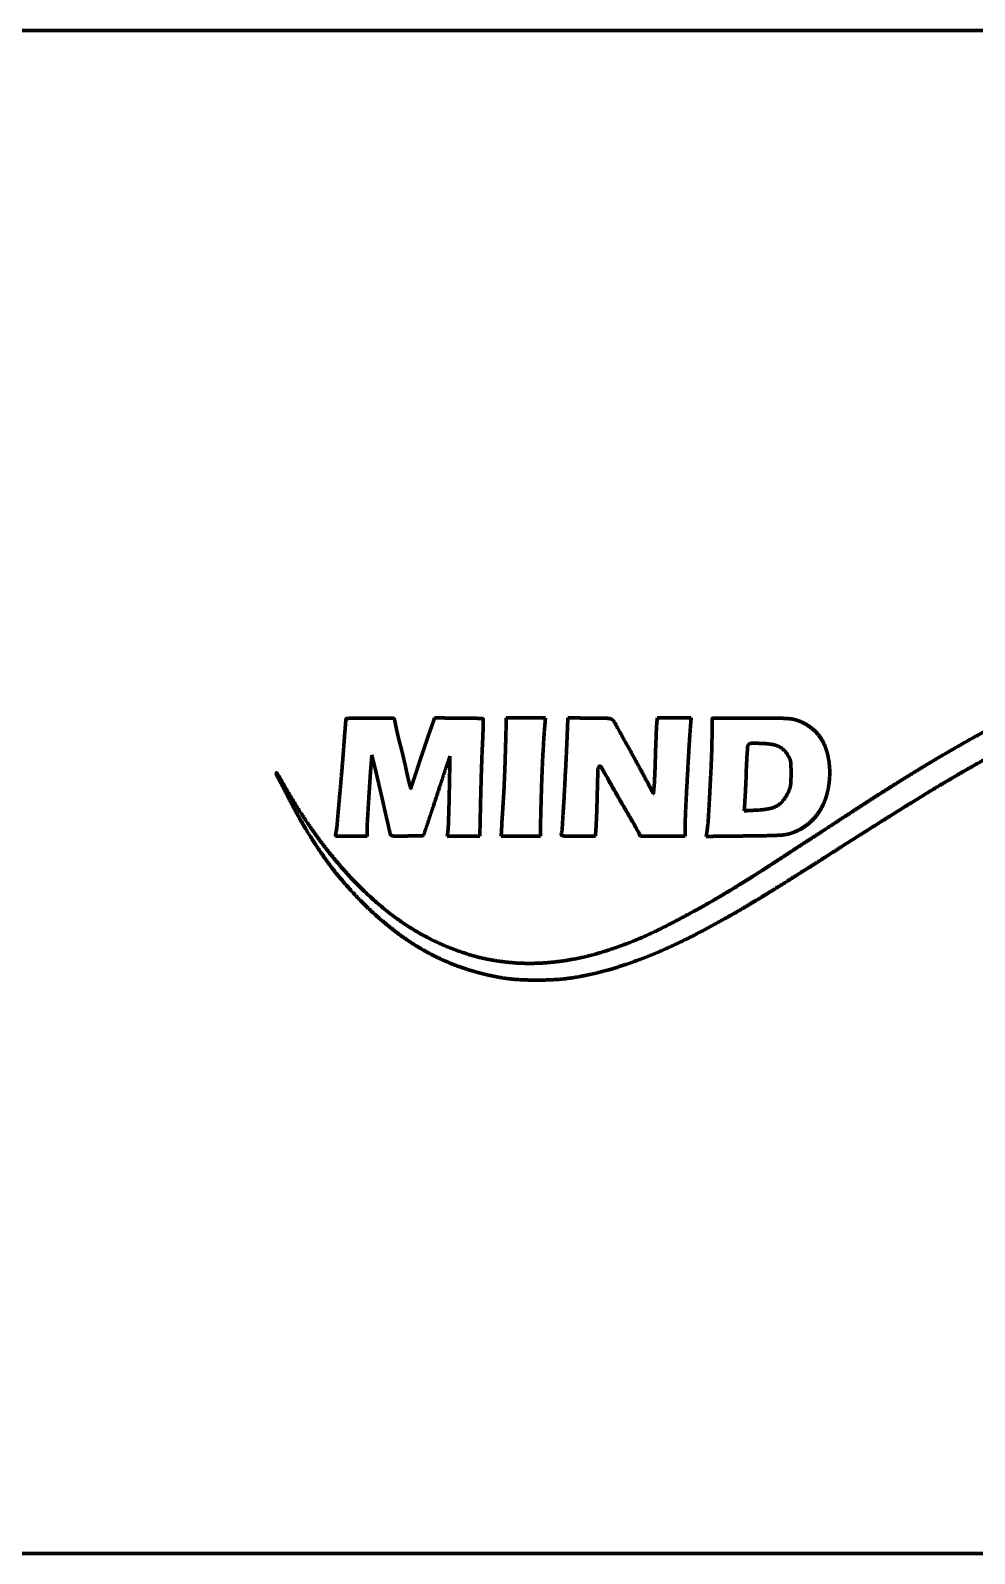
# Model space of a CAD drawing. Header units: inches. Extents: x -3055 to 7244, y 299 to 5591.
# Drawn here: x 3166.6 to 3237.9, y 2358.7 to 2473.7 of the extents above; entities that cross this region are included whole.
import ezdxf

# ---------------------------------------------------------------- set-up
doc = ezdxf.new("R2010")
doc.units = ezdxf.units.IN

msp = doc.modelspace()

# ---------------------------------------------------------------- linework, layer by layer
at = {"linetype": 'Continuous', "lineweight": 70}
for p, q in [((3027.12, 2473.73), (3461.12, 2473.73)), ((2969.62, 2358.73), (3518.62, 2358.73))]:
    msp.add_line(p, q, dxfattribs=at)
for points, weights, degree, knots in [([(3304.77, 2426.77), (3304.72, 2426.78), (3304.66, 2426.79), (3304.34, 2426.86), (3304.07, 2426.92), (3303.07, 2427.09), (3302.34, 2427.21), (3300.86, 2427.46), (3300.11, 2427.58), (3298.8, 2427.78), (3298.24, 2427.87), (3295.89, 2428.21), (3294.09, 2428.43), (3290.55, 2428.81), (3288.79, 2428.96), (3285.37, 2429.17), (3283.69, 2429.24), (3280.46, 2429.3), (3278.89, 2429.29), (3275.11, 2429.15), (3272.89, 2429.01), (3268.63, 2428.61), (3266.59, 2428.33), (3262.61, 2427.65), (3260.66, 2427.24), (3256.77, 2426.25), (3254.82, 2425.68), (3252.03, 2424.75), (3251.17, 2424.45), (3249.49, 2423.83), (3248.69, 2423.51), (3247.07, 2422.84), (3246.26, 2422.49), (3244.59, 2421.72), (3243.72, 2421.31), (3241.77, 2420.34), (3240.68, 2419.77), (3238.55, 2418.63), (3237.51, 2418.04), (3235.25, 2416.72), (3234.02, 2415.98), (3231.08, 2414.14), (3229.35, 2413.05), (3226.28, 2411.09), (3224.92, 2410.23), (3222.69, 2408.83), (3221.82, 2408.3), (3220.27, 2407.36), (3219.59, 2406.97), (3218.22, 2406.21), (3217.53, 2405.84), (3216.01, 2405.05), (3215.17, 2404.65), (3213.51, 2403.92), (3212.7, 2403.6), (3211.11, 2403.05), (3210.33, 2402.81), (3208.81, 2402.43), (3208.08, 2402.28), (3206.96, 2402.12), (3206.58, 2402.08), (3205.74, 2402.04), (3205.28, 2402.02), (3204.36, 2402.02), (3203.9, 2402.04), (3203.08, 2402.08), (3202.73, 2402.12), (3201.38, 2402.33), (3200.41, 2402.56), (3199.46, 2402.88), (3198.53, 2403.18), (3197.63, 2403.56), (3196.76, 2404.02), (3195.87, 2404.49), (3195.02, 2405.03), (3193.36, 2406.3), (3192.55, 2407), (3191.35, 2408.2), (3190.93, 2408.64), (3190.15, 2409.52), (3189.78, 2409.95), (3189.08, 2410.86), (3188.74, 2411.34), (3188.04, 2412.37), (3187.69, 2412.92), (3187.15, 2413.82), (3186.95, 2414.16), (3186.5, 2414.99), (3186.24, 2415.48), (3185.71, 2416.51), (3185.43, 2417.04), (3185.15, 2417.57), (3185.14, 2417.61), (3185.14, 2417.65), (3185.17, 2417.68), (3185.18, 2417.68), (3185.19, 2417.68), (3185.19, 2417.67), (3185.25, 2417.58), (3185.3, 2417.5), (3185.42, 2417.3), (3185.48, 2417.2), (3185.62, 2416.97), (3185.69, 2416.84), (3186.42, 2415.55), (3187.14, 2414.41), (3188.64, 2412.27), (3189.43, 2411.27), (3191.06, 2409.44), (3191.9, 2408.61), (3193.61, 2407.12), (3194.48, 2406.48), (3195.84, 2405.63), (3196.31, 2405.37), (3197.26, 2404.89), (3197.75, 2404.67), (3198.75, 2404.27), (3199.24, 2404.1), (3200.22, 2403.8), (3200.7, 2403.68), (3201.18, 2403.59), (3202.54, 2403.32), (3203.92, 2403.23), (3205.3, 2403.32), (3206.73, 2403.41), (3208.15, 2403.66), (3209.53, 2404.07), (3211.16, 2404.55), (3212.75, 2405.18), (3216.23, 2406.93), (3218.14, 2407.99), (3220.35, 2409.36), (3220.7, 2409.57), (3221.45, 2410.05), (3221.86, 2410.31), (3222.9, 2410.98), (3223.52, 2411.39), (3225.33, 2412.57), (3226.53, 2413.35), (3228.78, 2414.82), (3229.84, 2415.51), (3231.79, 2416.75), (3232.68, 2417.31), (3234.38, 2418.35), (3235.19, 2418.83), (3236.84, 2419.79), (3237.67, 2420.26), (3239.04, 2421.01), (3239.57, 2421.3), (3240.83, 2421.93), (3241.55, 2422.29), (3243, 2423), (3243.72, 2423.35), (3244.96, 2423.93), (3245.48, 2424.17), (3248.21, 2425.33), (3250.45, 2426.16), (3254.98, 2427.6), (3257.27, 2428.21), (3261.96, 2429.22), (3264.36, 2429.63), (3269.32, 2430.22), (3271.87, 2430.42), (3275.04, 2430.55), (3275.64, 2430.56), (3277.19, 2430.55), (3278.13, 2430.53), (3280.04, 2430.49), (3280.99, 2430.46), (3282.64, 2430.41), (3283.32, 2430.37), (3284.01, 2430.32)], [0.500028842012, 0.500028842012, 0.500028842012, 0.49990993454, 0.49990993454, 0.500028206926, 0.500028206926, 0.500027327896, 0.500027327896, 0.500020306907, 0.500020306907, 0.49996674968, 0.49996674968, 0.499954897266, 0.499954897266, 0.499947872216, 0.499947872216, 0.499905551037, 0.499905551037, 0.499883055807, 0.499883055807, 0.499792231719, 0.499792231719, 0.499773940632, 0.499773940632, 0.499803958143, 0.499803958143, 0.499983511469, 0.499983511469, 0.499967570397, 0.499967570397, 0.499969836855, 0.499969836855, 0.49999224639, 0.49999224639, 0.499982937989, 0.499982937989, 0.499973806451, 0.499973806451, 0.499996723387, 0.499996723387, 0.500024715037, 0.500024715037, 0.500027453769, 0.500027453769, 0.500010452456, 0.500010452456, 0.499988344513, 0.499988344513, 0.499984734416, 0.499984734416, 0.499859741035, 0.499859741035, 0.499772165641, 0.499772165641, 0.499731419008, 0.499731419008, 0.499559423038, 0.499559423038, 0.499666780446, 0.499666780446, 0.499918789299, 0.499918789299, 0.499918892039, 0.499918892039, 0.499564850303, 0.499564850303, 0.498972995834, 0.498972995834, 0.500028842012, 0.498832867725, 0.498832867725, 0.500028842012, 0.498906283356, 0.498906283356, 0.499287120527, 0.499287120527, 0.499893163609, 0.499893163609, 0.499822434289, 0.499822434289, 0.499836242554, 0.499836242554, 0.499934379805, 0.499934379805, 0.499935455777, 0.499935455777, 0.500016243918, 0.500016243918, 0.500028611503, 0.500028611503, 0.500028842012, 0.435794288113, 0.435794288113, 0.500028842012, 0.374186246908, 0.374186246908, 0.500028842012, 0.500027229907, 0.500027229907, 0.500003945292, 0.500003945292, 0.500020163182, 0.500020163182, 0.499624081461, 0.499624081461, 0.499467725914, 0.499467725914, 0.499381762254, 0.499381762254, 0.498914889926, 0.498914889926, 0.499697758003, 0.499697758003, 0.499738051905, 0.499738051905, 0.499725706688, 0.499725706688, 0.499560729865, 0.499560729865, 0.500028842012, 0.49736967995, 0.49736967995, 0.500028842012, 0.497925029837, 0.497925029837, 0.500028842012, 0.498691632887, 0.498691632887, 0.499724398278, 0.499724398278, 0.500020473069, 0.500020473069, 0.500025999044, 0.500025999044, 0.500028065808, 0.500028065808, 0.500028820171, 0.500028820171, 0.500023637462, 0.500023637462, 0.500012762859, 0.500012762859, 0.500008128477, 0.500008128477, 0.500009221042, 0.500009221042, 0.499979547613, 0.499979547613, 0.500019764212, 0.500019764212, 0.500019920975, 0.500019920975, 0.499967173544, 0.499967173544, 0.499663762533, 0.499663762533, 0.499645871572, 0.499645871572, 0.499666159219, 0.499666159219, 0.499766988665, 0.499766988665, 0.499932337733, 0.499932337733, 0.500021256909, 0.500021256909, 0.500020660968, 0.500020660968, 0.499971666204, 0.499971666204, 0.500028842012], 3, [0, 0, 0, 0, 0.000858, 0.000858, 0.004871, 0.004871, 0.015909, 0.015909, 0.027164, 0.027164, 0.035539, 0.035539, 0.062379, 0.062379, 0.088446, 0.088446, 0.113283, 0.113283, 0.136431, 0.136431, 0.169412, 0.169412, 0.199818, 0.199818, 0.229241, 0.229241, 0.259272, 0.259272, 0.27279, 0.27279, 0.285643, 0.285643, 0.298702, 0.298702, 0.312844, 0.312844, 0.330996, 0.330996, 0.348605, 0.348605, 0.369756, 0.369756, 0.399898, 0.399898, 0.423682, 0.423682, 0.438788, 0.438788, 0.450448, 0.450448, 0.461942, 0.461942, 0.475773, 0.475773, 0.488668, 0.488668, 0.500645, 0.500645, 0.511735, 0.511735, 0.517321, 0.517321, 0.524148, 0.524148, 0.530887, 0.530887, 0.536162, 0.536162, 0.550852, 0.550852, 0.550852, 0.565207, 0.565207, 0.565207, 0.579922, 0.579922, 0.595663, 0.595663, 0.604555, 0.604555, 0.612842, 0.612842, 0.621358, 0.621358, 0.63095, 0.63095, 0.636663, 0.636663, 0.644732, 0.644732, 0.653504, 0.653504, 0.653504, 0.654001, 0.654001, 0.654001, 0.654094, 0.654094, 0.654094, 0.655086, 0.655086, 0.656243, 0.656243, 0.657623, 0.657623, 0.670374, 0.670374, 0.682437, 0.682437, 0.693641, 0.693641, 0.703853, 0.703853, 0.708852, 0.708852, 0.713958, 0.713958, 0.718939, 0.718939, 0.723569, 0.723569, 0.723569, 0.736538, 0.736538, 0.736538, 0.749961, 0.749961, 0.749961, 0.765836, 0.765836, 0.786217, 0.786217, 0.790004, 0.790004, 0.794547, 0.794547, 0.80146, 0.80146, 0.814708, 0.814708, 0.826489, 0.826489, 0.836231, 0.836231, 0.845042, 0.845042, 0.853933, 0.853933, 0.859558, 0.859558, 0.867067, 0.867067, 0.874508, 0.874508, 0.879844, 0.879844, 0.902046, 0.902046, 0.924054, 0.924054, 0.946594, 0.946594, 0.970379, 0.970379, 0.975983, 0.975983, 0.984738, 0.984738, 0.993634, 0.993634, 1, 1, 1, 1]), ([(3189.62, 2412.89), (3189.63, 2412.96), (3189.64, 2413.03), (3189.65, 2413.1), (3189.69, 2413.3), (3189.71, 2413.43), (3189.73, 2413.57), (3189.79, 2414.26), (3189.84, 2414.83), (3189.89, 2415.39), (3189.99, 2416.51), (3190.04, 2417.07), (3190.09, 2417.63), (3190.17, 2418.63), (3190.21, 2419.07), (3190.24, 2419.5), (3190.28, 2420.11), (3190.3, 2420.28), (3190.31, 2420.45), (3190.33, 2420.76), (3190.35, 2420.91), (3190.36, 2421.06), (3190.38, 2421.33), (3190.39, 2421.46), (3190.4, 2421.59), (3190.42, 2421.71), (3190.42, 2421.73), (3190.42, 2421.74), (3190.42, 2421.75), (3190.43, 2421.76), (3190.44, 2421.77), (3190.45, 2421.78), (3190.46, 2421.78), (3190.47, 2421.78), (3190.6, 2421.79), (3190.73, 2421.79), (3190.86, 2421.8), (3191.13, 2421.8), (3191.28, 2421.81), (3191.43, 2421.81), (3191.75, 2421.81), (3191.92, 2421.81), (3192.09, 2421.81), (3192.71, 2421.81), (3193.16, 2421.81), (3193.61, 2421.81), (3194.06, 2421.8)], [0.50001550688, 0.50001550688, 0.50001550688, 0.50001550688, 0.499772670414, 0.499691724925, 0.499772670414, 0.500015281082, 0.500015205815, 0.500015281082, 0.500014369816, 0.500013990794, 0.500014369816, 0.500010434662, 0.500008743923, 0.500010434662, 0.500014209183, 0.500013776617, 0.500014209183, 0.500012235118, 0.500011144531, 0.500012235118, 0.500015347263, 0.500015294057, 0.500015347263, 0.50001550688, 0.493310514693, 0.491075517298, 0.493310514693, 0.50001550688, 0.470245625285, 0.460322331419, 0.470245625285, 0.50001550688, 0.500014956664, 0.500014773258, 0.500014956664, 0.500004348695, 0.5000006293, 0.500004348695, 0.500011255257, 0.500009838049, 0.500011255257, 0.50001550688, 0.50001550688, 0.50001550688, 0.50001550688], 4, [0, 0, 0, 0, 0, 0.022755, 0.022755, 0.022755, 0.067055, 0.067055, 0.067055, 0.250447, 0.250447, 0.250447, 0.43383, 0.43383, 0.43383, 0.57604, 0.57604, 0.57604, 0.631674, 0.631674, 0.631674, 0.679303, 0.679303, 0.679303, 0.721083, 0.721083, 0.721083, 0.721083, 0.725152, 0.725152, 0.725152, 0.725152, 0.728785, 0.728785, 0.728785, 0.728785, 0.767569, 0.767569, 0.767569, 0.811991, 0.811991, 0.811991, 0.864231, 0.864231, 0.864231, 1, 1, 1, 1, 1]), ([(3194.21, 2421.09), (3194.22, 2421.01), (3194.24, 2420.93), (3194.26, 2420.85), (3194.3, 2420.67), (3194.32, 2420.58), (3194.34, 2420.48), (3194.39, 2420.29), (3194.41, 2420.2), (3194.43, 2420.11), (3194.48, 2419.93), (3194.5, 2419.86), (3194.52, 2419.78), (3194.57, 2419.61), (3194.59, 2419.53), (3194.61, 2419.44), (3194.66, 2419.22), (3194.7, 2419.1), (3194.73, 2418.97), (3194.79, 2418.69), (3194.82, 2418.55), (3194.86, 2418.41), (3194.92, 2418.13), (3194.95, 2417.99), (3194.98, 2417.85), (3195.03, 2417.59), (3195.06, 2417.47), (3195.09, 2417.34), (3195.14, 2417.12), (3195.16, 2417.02), (3195.19, 2416.92), (3195.24, 2416.75), (3195.26, 2416.68), (3195.28, 2416.6), (3195.3, 2416.52), (3195.31, 2416.52), (3195.31, 2416.52), (3195.32, 2416.52), (3195.32, 2416.52), (3195.33, 2416.52), (3195.34, 2416.55), (3195.34, 2416.57), (3195.35, 2416.6), (3195.39, 2416.72), (3195.42, 2416.81), (3195.45, 2416.91), (3195.52, 2417.12), (3195.56, 2417.23), (3195.6, 2417.34), (3195.67, 2417.58), (3195.72, 2417.71), (3195.76, 2417.84), (3195.85, 2418.12), (3195.9, 2418.26), (3195.94, 2418.41), (3196.05, 2418.74), (3196.11, 2418.91), (3196.17, 2419.09), (3196.29, 2419.44), (3196.35, 2419.62), (3196.41, 2419.79), (3196.52, 2420.11), (3196.56, 2420.26), (3196.61, 2420.4), (3196.78, 2420.87), (3196.89, 2421.18), (3197, 2421.5), (3197.11, 2421.82)], [0.50001550688, 0.5, 0.49999483104, 0.5, 0.500009872045, 0.500007993766, 0.500009872045, 0.500009858609, 0.500007975851, 0.500009858609, 0.499998237377, 0.499992480876, 0.499998237377, 0.499983395849, 0.499972692172, 0.499983395849, 0.500012048347, 0.500010895503, 0.500012048347, 0.500012074598, 0.500010930503, 0.500012074598, 0.500011123022, 0.500009661736, 0.500011123022, 0.500003619106, 0.499999656515, 0.500003619106, 0.499972199164, 0.499957763259, 0.499972199164, 0.499992638133, 0.499985015217, 0.499992638133, 0.50001550688, 0.487847922584, 0.50001550688, 0.50001550688, 0.487847922584, 0.50001550688, 0.50000276061, 0.499998511853, 0.50000276061, 0.50001549548, 0.500015491679, 0.50001549548, 0.500015461879, 0.500015446879, 0.500015461879, 0.500015485455, 0.500015478314, 0.500015485455, 0.500014122393, 0.500013660898, 0.500014122393, 0.500015011853, 0.500014846844, 0.500015011853, 0.500015010858, 0.500014845517, 0.500015010858, 0.500014010389, 0.500013511558, 0.500014010389, 0.50001550688, 0.50001550688, 0.50001550688, 0.50001550688], 4, [0, 0, 0, 0, 0, 0.031961, 0.031961, 0.031961, 0.069857, 0.069857, 0.069857, 0.107524, 0.107524, 0.107524, 0.138725, 0.138725, 0.138725, 0.173643, 0.173643, 0.173643, 0.225049, 0.225049, 0.225049, 0.282111, 0.282111, 0.282111, 0.336888, 0.336888, 0.336888, 0.38601, 0.38601, 0.38601, 0.42548, 0.42548, 0.42548, 0.455239, 0.455239, 0.455239, 0.456939, 0.456939, 0.456939, 0.45864, 0.45864, 0.45864, 0.467994, 0.467994, 0.467994, 0.507131, 0.507131, 0.507131, 0.553222, 0.553222, 0.553222, 0.605407, 0.605407, 0.605407, 0.666055, 0.666055, 0.666055, 0.738163, 0.738163, 0.738163, 0.809958, 0.809958, 0.809958, 0.869562, 0.869562, 0.869562, 1, 1, 1, 1, 1]), ([(3197.11, 2421.82), (3197.56, 2421.82), (3198.01, 2421.81), (3198.46, 2421.81), (3199.09, 2421.81), (3199.26, 2421.81), (3199.44, 2421.81), (3199.76, 2421.8), (3199.91, 2421.8), (3200.06, 2421.8), (3200.34, 2421.79), (3200.46, 2421.78), (3200.59, 2421.78), (3200.72, 2421.77), (3200.74, 2421.77), (3200.75, 2421.77), (3200.76, 2421.76), (3200.77, 2421.76), (3200.78, 2421.75), (3200.79, 2421.74), (3200.79, 2421.72), (3200.79, 2421.71), (3200.79, 2421.58), (3200.78, 2421.45), (3200.78, 2421.32), (3200.78, 2421.04), (3200.77, 2420.89), (3200.77, 2420.75), (3200.75, 2420.42), (3200.75, 2420.25), (3200.74, 2420.07), (3200.72, 2419.68), (3200.71, 2419.46), (3200.7, 2419.24), (3200.68, 2418.73), (3200.67, 2418.44), (3200.66, 2418.15), (3200.64, 2417.55), (3200.63, 2417.24), (3200.62, 2416.93), (3200.61, 2416.34), (3200.6, 2416.06), (3200.59, 2415.77), (3200.57, 2414.84), (3200.56, 2414.19), (3200.54, 2413.54), (3200.53, 2412.89)], [0.50001550688, 0.50001550688, 0.50001550688, 0.50001550688, 0.500012471157, 0.500011459249, 0.500012471157, 0.500007713408, 0.500005115584, 0.500007713408, 0.500015113484, 0.500014982352, 0.500015113484, 0.50001550688, 0.482556149882, 0.476736364216, 0.482556149882, 0.50001550688, 0.480162354565, 0.473544637126, 0.480162354565, 0.50001550688, 0.500015069755, 0.500014924046, 0.500015069755, 0.500006878904, 0.500004002912, 0.500006878904, 0.500012160515, 0.500011045059, 0.500012160515, 0.500011982284, 0.500010807418, 0.500011982284, 0.500014847909, 0.500014628252, 0.500014847909, 0.500014861613, 0.500014646524, 0.500014861613, 0.500014371323, 0.500013992804, 0.500014371323, 0.50001550688, 0.50001550688, 0.50001550688, 0.50001550688], 4, [0, 0, 0, 0, 0, 0.151965, 0.151965, 0.151965, 0.210513, 0.210513, 0.210513, 0.260484, 0.260484, 0.260484, 0.304194, 0.304194, 0.304194, 0.304194, 0.308324, 0.308324, 0.308324, 0.308324, 0.312269, 0.312269, 0.312269, 0.312269, 0.35276, 0.35276, 0.35276, 0.399074, 0.399074, 0.399074, 0.453375, 0.453375, 0.453375, 0.521631, 0.521631, 0.521631, 0.61251, 0.61251, 0.61251, 0.709195, 0.709195, 0.709195, 0.797165, 0.797165, 0.797165, 1, 1, 1, 1, 1]), ([(3202.14, 2412.89), (3202.16, 2413.22), (3202.18, 2413.55), (3202.2, 2414.04), (3202.21, 2414.2), (3202.24, 2414.55), (3202.25, 2414.75), (3202.27, 2415.15), (3202.29, 2415.36), (3202.31, 2415.74), (3202.32, 2415.92), (3202.35, 2416.31), (3202.36, 2416.52), (3202.38, 2417.03), (3202.39, 2417.33), (3202.42, 2417.96), (3202.43, 2418.29), (3202.45, 2418.94), (3202.46, 2419.26), (3202.49, 2420.32), (3202.51, 2421.07), (3202.53, 2421.82)], [0.500008148684, 0.500008148684, 0.500008148684, 0.500007937368, 0.500007937368, 0.50000809679, 0.50000809679, 0.500008097531, 0.500008097531, 0.500008038792, 0.500008038792, 0.499992583312, 0.499992583312, 0.500006311593, 0.500006311593, 0.500006335859, 0.500006335859, 0.500005719133, 0.500005719133, 0.500008148684, 0.500008148684, 0.500008148684], 3, [0, 0, 0, 0, 0.111452, 0.111452, 0.163949, 0.163949, 0.230581, 0.230581, 0.299685, 0.299685, 0.360491, 0.360491, 0.430302, 0.430302, 0.53136, 0.53136, 0.642838, 0.642838, 0.749012, 0.749012, 1, 1, 1, 1]), ([(3205.43, 2421.14), (3205.39, 2420.7), (3205.36, 2420.26), (3205.31, 2419.36), (3205.28, 2418.9), (3205.24, 2417.95), (3205.22, 2417.46), (3205.18, 2416.42), (3205.17, 2415.88), (3205.13, 2414.53), (3205.11, 2413.71), (3205.1, 2412.89)], [0.500008148684, 0.499997283772, 0.499997283772, 0.499999623471, 0.499999623471, 0.500000800379, 0.500000800379, 0.500003948576, 0.500003948576, 0.500008148684, 0.500008148684, 0.500008148684], 3, [0, 0, 0, 0, 0.160372, 0.160372, 0.327355, 0.327355, 0.506291, 0.506291, 0.702758, 0.702758, 1, 1, 1, 1]), ([(3209.26, 2412.89), (3208.82, 2412.89), (3208.38, 2412.89), (3207.68, 2412.89), (3207.42, 2412.89), (3207.05, 2412.89), (3206.95, 2412.9), (3206.84, 2412.91), (3206.8, 2412.92), (3206.75, 2412.93), (3206.71, 2412.96), (3206.68, 2412.97), (3206.67, 2413), (3206.68, 2413.04), (3206.71, 2413.17), (3206.74, 2413.31), (3206.75, 2413.45), (3206.79, 2414.18), (3206.84, 2414.91), (3206.93, 2416.43), (3206.97, 2417.22), (3207.05, 2418.8), (3207.09, 2419.59), (3207.14, 2420.86), (3207.16, 2421.34), (3207.18, 2421.82)], [0.500367394724, 0.500367394724, 0.500367394724, 0.500363972079, 0.500363972079, 0.499888988543, 0.499888988543, 0.500367394724, 0.49345985879, 0.49345985879, 0.500367394724, 0.430424583385, 0.430424583385, 0.500367394724, 0.498569165342, 0.498569165342, 0.500367394724, 0.500366773452, 0.500366773452, 0.50036295045, 0.50036295045, 0.500362815127, 0.500362815127, 0.500367394724, 0.500367394724, 0.500367394724], 3, [0, 0, 0, 0, 0.130089, 0.130089, 0.208912, 0.208912, 0.239506, 0.239506, 0.239506, 0.253573, 0.253573, 0.253573, 0.262089, 0.262089, 0.262089, 0.297195, 0.297195, 0.297195, 0.481459, 0.481459, 0.68083, 0.68083, 0.879204, 0.879204, 1, 1, 1, 1]), ([(3207.18, 2421.82), (3207.73, 2421.82), (3208.28, 2421.81), (3209.19, 2421.81), (3209.56, 2421.81), (3210.04, 2421.8), (3210.17, 2421.79), (3210.29, 2421.78), (3210.36, 2421.77), (3210.42, 2421.75), (3210.48, 2421.72), (3210.54, 2421.69), (3210.59, 2421.65), (3210.62, 2421.6)], [0.500367394724, 0.500367394724, 0.500367394724, 0.500365538551, 0.500365538551, 0.4998991069, 0.4998991069, 0.500367394724, 0.495198117227, 0.495198117227, 0.500367394724, 0.490496433124, 0.490496433124, 0.500367394724], 3, [0, 0, 0, 0, 0.472076, 0.472076, 0.783943, 0.783943, 0.889803, 0.889803, 0.889803, 0.948312, 0.948312, 0.948312, 1, 1, 1, 1]), ([(3210.62, 2421.6), (3210.69, 2421.51), (3210.75, 2421.41), (3211.19, 2420.6), (3211.59, 2419.89), (3212.35, 2418.51), (3212.71, 2417.84), (3213.21, 2416.92), (3213.35, 2416.67), (3213.53, 2416.3), (3213.59, 2416.19), (3213.64, 2416.08)], [0.500367394724, 0.499877535092, 0.499877535092, 0.500367348226, 0.500367348226, 0.500367091651, 0.500367091651, 0.500320132776, 0.500320132776, 0.500367394724, 0.500367394724, 0.500367394724], 3, [0, 0, 0, 0, 0.05376, 0.05376, 0.441542, 0.441542, 0.803944, 0.803944, 0.94128, 0.94128, 1, 1, 1, 1]), ([(3213.64, 2416.08), (3213.66, 2416.29), (3213.68, 2416.5), (3213.71, 2416.82), (3213.72, 2416.94), (3213.73, 2417.26), (3213.74, 2417.46), (3213.76, 2417.89), (3213.77, 2418.12), (3213.78, 2418.59), (3213.79, 2418.83), (3213.8, 2419.3), (3213.81, 2419.53), (3213.83, 2419.99), (3213.84, 2420.22), (3213.85, 2420.63), (3213.86, 2420.82), (3213.87, 2421.11), (3213.88, 2421.21), (3213.9, 2421.48), (3213.92, 2421.65), (3213.93, 2421.82)], [0.500367394724, 0.500367394724, 0.500367394724, 0.500316599242, 0.500316599242, 0.500365029203, 0.500365029203, 0.500364818693, 0.500364818693, 0.500365046758, 0.500365046758, 0.500365760712, 0.500365760712, 0.500365302234, 0.500365302234, 0.500365658942, 0.500365658942, 0.500303940158, 0.500303940158, 0.500367394724, 0.500367394724, 0.500367394724], 3, [0, 0, 0, 0, 0.109387, 0.109387, 0.170158, 0.170158, 0.275301, 0.275301, 0.397053, 0.397053, 0.520694, 0.520694, 0.642819, 0.642819, 0.760015, 0.760015, 0.85964, 0.85964, 0.911319, 0.911319, 1, 1, 1, 1]), ([(3216.49, 2421.82), (3216.47, 2421.56), (3216.45, 2421.31), (3216.39, 2420.49), (3216.35, 2419.93), (3216.27, 2418.56), (3216.23, 2417.77), (3216.14, 2416.18), (3216.1, 2415.39), (3216.05, 2414.31), (3216.04, 2414.01), (3216.04, 2413.44), (3216.04, 2413.16), (3216.04, 2412.89)], [0.500367394724, 0.500367394724, 0.500367394724, 0.500358067926, 0.500358067926, 0.500366133384, 0.500366133384, 0.500366825123, 0.500366825123, 0.500274339556, 0.500274339556, 0.500367394724, 0.500367394724, 0.500367394724], 3, [0, 0, 0, 0, 0.085418, 0.085418, 0.27534, 0.27534, 0.543421, 0.543421, 0.8084, 0.8084, 0.907731, 0.907731, 1, 1, 1, 1]), ([(3217.63, 2412.87), (3217.65, 2412.98), (3217.66, 2413.09), (3217.73, 2413.54), (3217.77, 2413.88), (3217.84, 2415.05), (3217.88, 2415.86), (3217.97, 2417.51), (3218.01, 2418.34), (3218.06, 2419.73), (3218.07, 2420.29), (3218.07, 2420.97), (3218.07, 2421.08), (3218.07, 2421.3), (3218.08, 2421.39), (3218.08, 2421.58), (3218.09, 2421.66), (3218.09, 2421.75), (3218.09, 2421.76), (3218.1, 2421.77), (3218.11, 2421.78), (3218.12, 2421.79), (3218.13, 2421.8), (3218.14, 2421.8), (3218.42, 2421.8), (3218.7, 2421.8), (3219.3, 2421.81), (3219.62, 2421.81), (3220.3, 2421.81), (3220.67, 2421.81), (3221.58, 2421.81), (3222.11, 2421.81), (3222.92, 2421.8), (3223.21, 2421.8), (3223.68, 2421.78), (3223.86, 2421.76), (3224.04, 2421.75), (3224.16, 2421.73), (3224.28, 2421.71), (3224.4, 2421.67)], [0.503464115848, 0.503464115848, 0.503464115848, 0.503110179981, 0.503110179981, 0.503460496508, 0.503460496508, 0.503457652365, 0.503457652365, 0.503402680396, 0.503402680396, 0.503454960814, 0.503454960814, 0.503441503408, 0.503441503408, 0.503461728097, 0.503461728097, 0.503464115848, 0.480665740791, 0.480665740791, 0.503464115848, 0.478775294308, 0.478775294308, 0.503464115848, 0.503464089531, 0.503464089531, 0.503461785979, 0.503461785979, 0.503463246505, 0.503463246505, 0.503462408085, 0.503462408085, 0.503414240089, 0.503414240089, 0.503305674011, 0.503305674011, 0.503464115848, 0.501854451745, 0.501854451745, 0.503464115848], 3, [0, 0, 0, 0, 0.02245, 0.02245, 0.093076, 0.093076, 0.261031, 0.261031, 0.430809, 0.430809, 0.545614, 0.545614, 0.569216, 0.569216, 0.589494, 0.589494, 0.606953, 0.606953, 0.606953, 0.609367, 0.609367, 0.609367, 0.611794, 0.611794, 0.611794, 0.664092, 0.664092, 0.72269, 0.72269, 0.791858, 0.791858, 0.890178, 0.890178, 0.943587, 0.943587, 0.977436, 0.977436, 0.977436, 1, 1, 1, 1]), ([(3224.4, 2421.67), (3224.79, 2421.55), (3225.16, 2421.37), (3225.49, 2421.12), (3225.81, 2420.89), (3226.08, 2420.6), (3226.3, 2420.27), (3226.53, 2419.91), (3226.69, 2419.52), (3226.79, 2419.11), (3226.9, 2418.64), (3226.96, 2418.17), (3226.96, 2417.69), (3226.96, 2417.16), (3226.89, 2416.63), (3226.76, 2416.12), (3226.64, 2415.64), (3226.45, 2415.19), (3226.19, 2414.78), (3225.94, 2414.39), (3225.63, 2414.05), (3225.27, 2413.77), (3224.9, 2413.48), (3224.5, 2413.26), (3224.06, 2413.12), (3223.93, 2413.07), (3223.79, 2413.04), (3223.49, 2412.99), (3223.32, 2412.97), (3222.88, 2412.95), (3222.62, 2412.94), (3221.76, 2412.92), (3221.17, 2412.91), (3219.6, 2412.9), (3218.61, 2412.89), (3217.63, 2412.87)], [0.503464115848, 0.498845294717, 0.498845294717, 0.503464115848, 0.497801952855, 0.497801952855, 0.503464115848, 0.498684125974, 0.498684125974, 0.503464115848, 0.501180958369, 0.501180958369, 0.503464115848, 0.500937498586, 0.500937498586, 0.503464115848, 0.499197330346, 0.499197330346, 0.503464115848, 0.498524810632, 0.498524810632, 0.503464115848, 0.49858748515, 0.49858748515, 0.503464115848, 0.502336920227, 0.502336920227, 0.503071019577, 0.503071019577, 0.503385012339, 0.503385012339, 0.503462937324, 0.503462937324, 0.503464115848, 0.503464115848, 0.503464115848], 3, [0, 0, 0, 0, 0.073863, 0.073863, 0.073863, 0.144523, 0.144523, 0.144523, 0.218952, 0.218952, 0.218952, 0.302615, 0.302615, 0.302615, 0.395337, 0.395337, 0.395337, 0.479698, 0.479698, 0.479698, 0.558669, 0.558669, 0.558669, 0.637037, 0.637037, 0.637037, 0.66074, 0.66074, 0.689002, 0.689002, 0.734403, 0.734403, 0.833897, 0.833897, 1, 1, 1, 1]), ([(3220.8, 2419.78), (3220.82, 2419.81), (3220.85, 2419.84), (3220.88, 2419.86), (3220.92, 2419.88), (3220.97, 2419.9), (3221.01, 2419.9), (3221.09, 2419.91), (3221.17, 2419.92), (3221.43, 2419.91), (3221.61, 2419.9), (3222.05, 2419.89), (3222.3, 2419.86), (3222.56, 2419.83), (3222.74, 2419.8), (3222.91, 2419.75), (3223.08, 2419.68), (3223.22, 2419.62), (3223.35, 2419.53), (3223.46, 2419.42), (3223.59, 2419.31), (3223.69, 2419.18), (3223.78, 2419.03), (3223.84, 2418.94), (3223.89, 2418.85), (3223.93, 2418.76), (3223.96, 2418.69), (3223.99, 2418.61), (3224, 2418.54), (3224.02, 2418.44), (3224.03, 2418.34), (3224.03, 2418.04), (3224.04, 2417.84), (3224.04, 2417.44), (3224.03, 2417.25), (3224.03, 2416.95), (3224.02, 2416.85), (3224, 2416.74), (3223.99, 2416.65), (3223.97, 2416.57), (3223.94, 2416.48), (3223.9, 2416.38), (3223.86, 2416.29), (3223.82, 2416.19), (3223.71, 2415.97), (3223.59, 2415.77), (3223.43, 2415.58), (3223.31, 2415.42), (3223.15, 2415.28), (3222.97, 2415.18), (3222.78, 2415.07), (3222.56, 2415), (3222.34, 2414.96), (3222.04, 2414.9), (3221.73, 2414.87), (3221.12, 2414.84), (3220.81, 2414.82), (3220.5, 2414.81)], [0.504680765012, 0.490132908963, 0.490132908963, 0.504680765012, 0.498575014725, 0.498575014725, 0.504680765012, 0.503782583665, 0.503782583665, 0.504669097738, 0.504669097738, 0.504265686209, 0.504265686209, 0.504680765012, 0.501638000327, 0.501638000327, 0.504680765012, 0.499583026487, 0.499583026487, 0.504680765012, 0.501747568531, 0.501747568531, 0.504680765012, 0.50418529738, 0.50418529738, 0.504680765012, 0.501852899933, 0.501852899933, 0.504680765012, 0.503618672798, 0.503618672798, 0.504661849299, 0.504661849299, 0.50465306587, 0.50465306587, 0.504018633086, 0.504018633086, 0.504680765012, 0.503237185209, 0.503237185209, 0.504680765012, 0.504214476066, 0.504214476066, 0.504680765012, 0.502423607365, 0.502423607365, 0.504680765012, 0.498382486798, 0.498382486798, 0.504680765012, 0.500096521958, 0.500096521958, 0.504680765012, 0.503951377967, 0.503951377967, 0.504680765012, 0.504680765012, 0.504680765012], 3, [0, 0, 0, 0, 0.011188, 0.011188, 0.011188, 0.024416, 0.024416, 0.024416, 0.047275, 0.047275, 0.098931, 0.098931, 0.172725, 0.172725, 0.172725, 0.225244, 0.225244, 0.225244, 0.270169, 0.270169, 0.270169, 0.319848, 0.319848, 0.319848, 0.350518, 0.350518, 0.350518, 0.373356, 0.373356, 0.373356, 0.402041, 0.402041, 0.462624, 0.462624, 0.519325, 0.519325, 0.551419, 0.551419, 0.551419, 0.577524, 0.577524, 0.577524, 0.609171, 0.609171, 0.609171, 0.681398, 0.681398, 0.681398, 0.742666, 0.742666, 0.742666, 0.810946, 0.810946, 0.810946, 0.905067, 0.905067, 1, 1, 1, 1]), ([(3220.5, 2414.81), (3220.52, 2415.08), (3220.54, 2415.34), (3220.56, 2415.74), (3220.57, 2415.88), (3220.59, 2416.23), (3220.6, 2416.43), (3220.62, 2416.87), (3220.63, 2417.1), (3220.65, 2417.56), (3220.65, 2417.78), (3220.67, 2418.22), (3220.68, 2418.43), (3220.7, 2418.82), (3220.71, 2419.01), (3220.74, 2419.35), (3220.75, 2419.5), (3220.76, 2419.66), (3220.77, 2419.7), (3220.78, 2419.74), (3220.8, 2419.78)], [0.504680765012, 0.504680765012, 0.504680765012, 0.504668328966, 0.504668328966, 0.504679576497, 0.504679576497, 0.504679576497, 0.504679576497, 0.504679330646, 0.504679330646, 0.504667565487, 0.504667565487, 0.504653350061, 0.504653350061, 0.504672169752, 0.504672169752, 0.504680765012, 0.498439744996, 0.498439744996, 0.504680765012], 3, [0, 0, 0, 0, 0.160091, 0.160091, 0.243074, 0.243074, 0.36804, 0.36804, 0.507798, 0.507798, 0.643232, 0.643232, 0.769382, 0.769382, 0.881001, 0.881001, 0.974943, 0.974943, 0.974943, 1, 1, 1, 1]), ([(3192.37, 2419.02), (3192.36, 2418.84), (3192.34, 2418.66), (3192.33, 2418.48), (3192.29, 2418.03), (3192.27, 2417.76), (3192.25, 2417.49), (3192.21, 2416.79), (3192.18, 2416.37), (3192.15, 2415.94), (3192.1, 2415.07), (3192.07, 2414.63), (3192.05, 2414.19), (3192.01, 2413.63), (3192.01, 2413.5), (3192.01, 2413.37), (3192.01, 2413.16), (3192.01, 2413.07), (3192.01, 2412.98), (3192.01, 2412.89)], [0.50001550688, 0.50001550688, 0.50001550688, 0.50001550688, 0.500007109959, 0.500004310985, 0.500007109959, 0.500014889702, 0.500014683975, 0.500014889702, 0.500015317147, 0.500015253902, 0.500015317147, 0.499917732858, 0.499885141517, 0.499917732858, 0.50001550688, 0.50001550688, 0.50001550688, 0.50001550688], 4, [0, 0, 0, 0, 0, 0.117404, 0.117404, 0.117404, 0.294022, 0.294022, 0.294022, 0.573507, 0.573507, 0.573507, 0.859289, 0.859289, 0.859289, 0.941505, 0.941505, 0.941505, 1, 1, 1, 1, 1]), ([(3196.27, 2412.93), (3195.96, 2412.93), (3195.66, 2412.92), (3195.35, 2412.91), (3194.83, 2412.9), (3194.63, 2412.9), (3194.43, 2412.9), (3194.16, 2412.9), (3194.09, 2412.9), (3194.02, 2412.9), (3193.95, 2412.91), (3193.92, 2412.92), (3193.89, 2412.93), (3193.85, 2412.94), (3193.83, 2412.97), (3193.8, 2412.99), (3193.78, 2413.01), (3193.76, 2413.04), (3193.75, 2413.08), (3193.75, 2413.11), (3193.74, 2413.15), (3193.73, 2413.18), (3193.69, 2413.35), (3193.66, 2413.49), (3193.63, 2413.63), (3193.56, 2413.94), (3193.52, 2414.1), (3193.48, 2414.27), (3193.4, 2414.62), (3193.36, 2414.8), (3193.32, 2414.99), (3193.23, 2415.37), (3193.19, 2415.57), (3193.14, 2415.77), (3193.05, 2416.18), (3193, 2416.39), (3192.95, 2416.6), (3192.86, 2416.99), (3192.82, 2417.18), (3192.77, 2417.36), (3192.7, 2417.68), (3192.67, 2417.8), (3192.64, 2417.93), (3192.55, 2418.29), (3192.49, 2418.54), (3192.43, 2418.78), (3192.37, 2419.02)], [0.50001550688, 0.50001550688, 0.50001550688, 0.50001550688, 0.500013249008, 0.500012496384, 0.500013249008, 0.499389444482, 0.499180757016, 0.499389444482, 0.50001550688, 0.490949848618, 0.487927962531, 0.490949848618, 0.50001550688, 0.486530066843, 0.482034920164, 0.486530066843, 0.50001550688, 0.500008805302, 0.500006571442, 0.500008805302, 0.500015500036, 0.500015497754, 0.500015500036, 0.500015481342, 0.500015472829, 0.500015481342, 0.500015494556, 0.500015490447, 0.500015494556, 0.500015273629, 0.500015195878, 0.500015273629, 0.500015320214, 0.500015257992, 0.500015320214, 0.50001531899, 0.50001525636, 0.50001531899, 0.50001368087, 0.5000130722, 0.50001368087, 0.50001550688, 0.50001550688, 0.50001550688, 0.50001550688], 4, [0, 0, 0, 0, 0, 0.146906, 0.146906, 0.146906, 0.243598, 0.243598, 0.243598, 0.275704, 0.275704, 0.275704, 0.275704, 0.292383, 0.292383, 0.292383, 0.292383, 0.307602, 0.307602, 0.307602, 0.307602, 0.323642, 0.323642, 0.323642, 0.388516, 0.388516, 0.388516, 0.465022, 0.465022, 0.465022, 0.551481, 0.551481, 0.551481, 0.644572, 0.644572, 0.644572, 0.741199, 0.741199, 0.741199, 0.827999, 0.827999, 0.827999, 0.886436, 0.886436, 0.886436, 1, 1, 1, 1, 1]), ([(3198.07, 2412.89), (3198.09, 2413.02), (3198.1, 2413.15), (3198.12, 2413.28), (3198.14, 2413.49), (3198.14, 2413.57), (3198.15, 2413.66), (3198.16, 2413.93), (3198.17, 2414.13), (3198.17, 2414.32), (3198.19, 2414.75), (3198.19, 2414.98), (3198.2, 2415.21), (3198.21, 2415.69), (3198.22, 2415.94), (3198.22, 2416.19), (3198.24, 2417.06), (3198.25, 2417.69), (3198.26, 2418.31), (3198.27, 2418.94)], [0.50001550688, 0.50001550688, 0.50001550688, 0.50001550688, 0.499884139068, 0.499840349797, 0.499884139068, 0.500014109049, 0.500013643105, 0.500014109049, 0.500013341542, 0.500012619763, 0.500013341542, 0.500014125719, 0.500013665332, 0.500014125719, 0.50001550688, 0.50001550688, 0.50001550688, 0.50001550688], 4, [0, 0, 0, 0, 0, 0.086637, 0.086637, 0.086637, 0.140995, 0.140995, 0.140995, 0.269154, 0.269154, 0.269154, 0.421882, 0.421882, 0.421882, 0.586528, 0.586528, 0.586528, 1, 1, 1, 1, 1]), ([(3212.66, 2412.89), (3212.6, 2413.01), (3212.54, 2413.13), (3212.44, 2413.32), (3212.4, 2413.39), (3212.29, 2413.59), (3212.22, 2413.72), (3212.05, 2414.01), (3211.96, 2414.16), (3211.78, 2414.47), (3211.69, 2414.63), (3211.49, 2414.97), (3211.38, 2415.15), (3211.15, 2415.55), (3211.03, 2415.77), (3210.78, 2416.2), (3210.65, 2416.42), (3210.42, 2416.82), (3210.32, 2417), (3210.04, 2417.51), (3209.86, 2417.83), (3209.67, 2418.14), (3209.64, 2418.2), (3209.57, 2418.2), (3209.53, 2418.15), (3209.48, 2418.07), (3209.46, 2417.99), (3209.45, 2417.9), (3209.43, 2417.26), (3209.41, 2416.62), (3209.39, 2415.73), (3209.38, 2415.47), (3209.37, 2414.97), (3209.36, 2414.73), (3209.34, 2414.27), (3209.33, 2414.06), (3209.32, 2413.73), (3209.31, 2413.62), (3209.29, 2413.3), (3209.27, 2413.09), (3209.26, 2412.89)], [0.500367394724, 0.500367394724, 0.500367394724, 0.500292044981, 0.500292044981, 0.500365342213, 0.500365342213, 0.500364919933, 0.500364919933, 0.500365464379, 0.500365464379, 0.500365184843, 0.500365184843, 0.500366642277, 0.500366642277, 0.500366642277, 0.500366642277, 0.500365230742, 0.500365230742, 0.500342846699, 0.500342846699, 0.500367394724, 0.345562892624, 0.345562892624, 0.500367394724, 0.487124616727, 0.487124616727, 0.500367394724, 0.500366232273, 0.500366232273, 0.500365879583, 0.500365879583, 0.500365613451, 0.500365613451, 0.500365822757, 0.500365822757, 0.500324987128, 0.500324987128, 0.500367394724, 0.500367394724, 0.500367394724], 3, [0, 0, 0, 0, 0.041435, 0.041435, 0.065588, 0.065588, 0.112188, 0.112188, 0.167015, 0.167015, 0.224161, 0.224161, 0.288567, 0.288567, 0.36577, 0.36577, 0.443062, 0.443062, 0.507762, 0.507762, 0.621179, 0.621179, 0.621179, 0.635109, 0.635109, 0.635109, 0.653395, 0.653395, 0.653395, 0.786373, 0.786373, 0.838741, 0.838741, 0.889705, 0.889705, 0.933383, 0.933383, 0.957497, 0.957497, 1, 1, 1, 1])]:
    msp.add_rational_spline(points, weights, degree=degree, knots=knots, dxfattribs=at)
for points, degree in [([(3194.06, 2421.8), (3194.1, 2421.63), (3194.14, 2421.45), (3194.17, 2421.27), (3194.21, 2421.09)], 4), ([(3205.48, 2421.82), (3205.46, 2421.59), (3205.44, 2421.37), (3205.43, 2421.14)], 3)]:
    msp.add_open_spline(points, degree=degree, dxfattribs=at)
for points, degree, knots in [([(3202.53, 2421.82), (3203.02, 2421.82), (3203.51, 2421.82), (3204.49, 2421.82), (3204.99, 2421.82), (3205.48, 2421.82)], 3, [0, 0, 0, 0, 0.5, 0.5, 1, 1, 1, 1]), ([(3213.93, 2421.82), (3214.36, 2421.82), (3214.78, 2421.82), (3215.63, 2421.82), (3216.06, 2421.82), (3216.49, 2421.82)], 3, [0, 0, 0, 0, 0.5, 0.5, 1, 1, 1, 1]), ([(3198.27, 2418.94), (3198.02, 2418.19), (3197.77, 2417.44), (3197.52, 2416.69), (3197.02, 2415.18), (3196.77, 2414.43), (3196.52, 2413.68), (3196.27, 2412.93)], 4, [0, 0, 0, 0, 0, 0.5, 0.5, 0.5, 1, 1, 1, 1, 1]), ([(3192.01, 2412.89), (3191.71, 2412.89), (3191.41, 2412.89), (3191.11, 2412.89), (3190.51, 2412.89), (3190.21, 2412.89), (3189.92, 2412.89), (3189.62, 2412.89)], 4, [0, 0, 0, 0, 0, 0.5, 0.5, 0.5, 1, 1, 1, 1, 1]), ([(3200.53, 2412.89), (3200.22, 2412.89), (3199.92, 2412.89), (3199.61, 2412.89), (3199, 2412.89), (3198.69, 2412.89), (3198.38, 2412.89), (3198.07, 2412.89)], 4, [0, 0, 0, 0, 0, 0.5, 0.5, 0.5, 1, 1, 1, 1, 1]), ([(3205.1, 2412.89), (3204.6, 2412.89), (3204.11, 2412.89), (3203.12, 2412.89), (3202.63, 2412.89), (3202.14, 2412.89)], 3, [0, 0, 0, 0, 0.5, 0.5, 1, 1, 1, 1]), ([(3216.04, 2412.89), (3215.48, 2412.89), (3214.91, 2412.89), (3213.79, 2412.89), (3213.22, 2412.89), (3212.66, 2412.89)], 3, [0, 0, 0, 0, 0.5, 0.5, 1, 1, 1, 1])]:
    msp.add_open_spline(points, degree=degree, knots=knots, dxfattribs=at)

doc.saveas('drawing.dxf')
